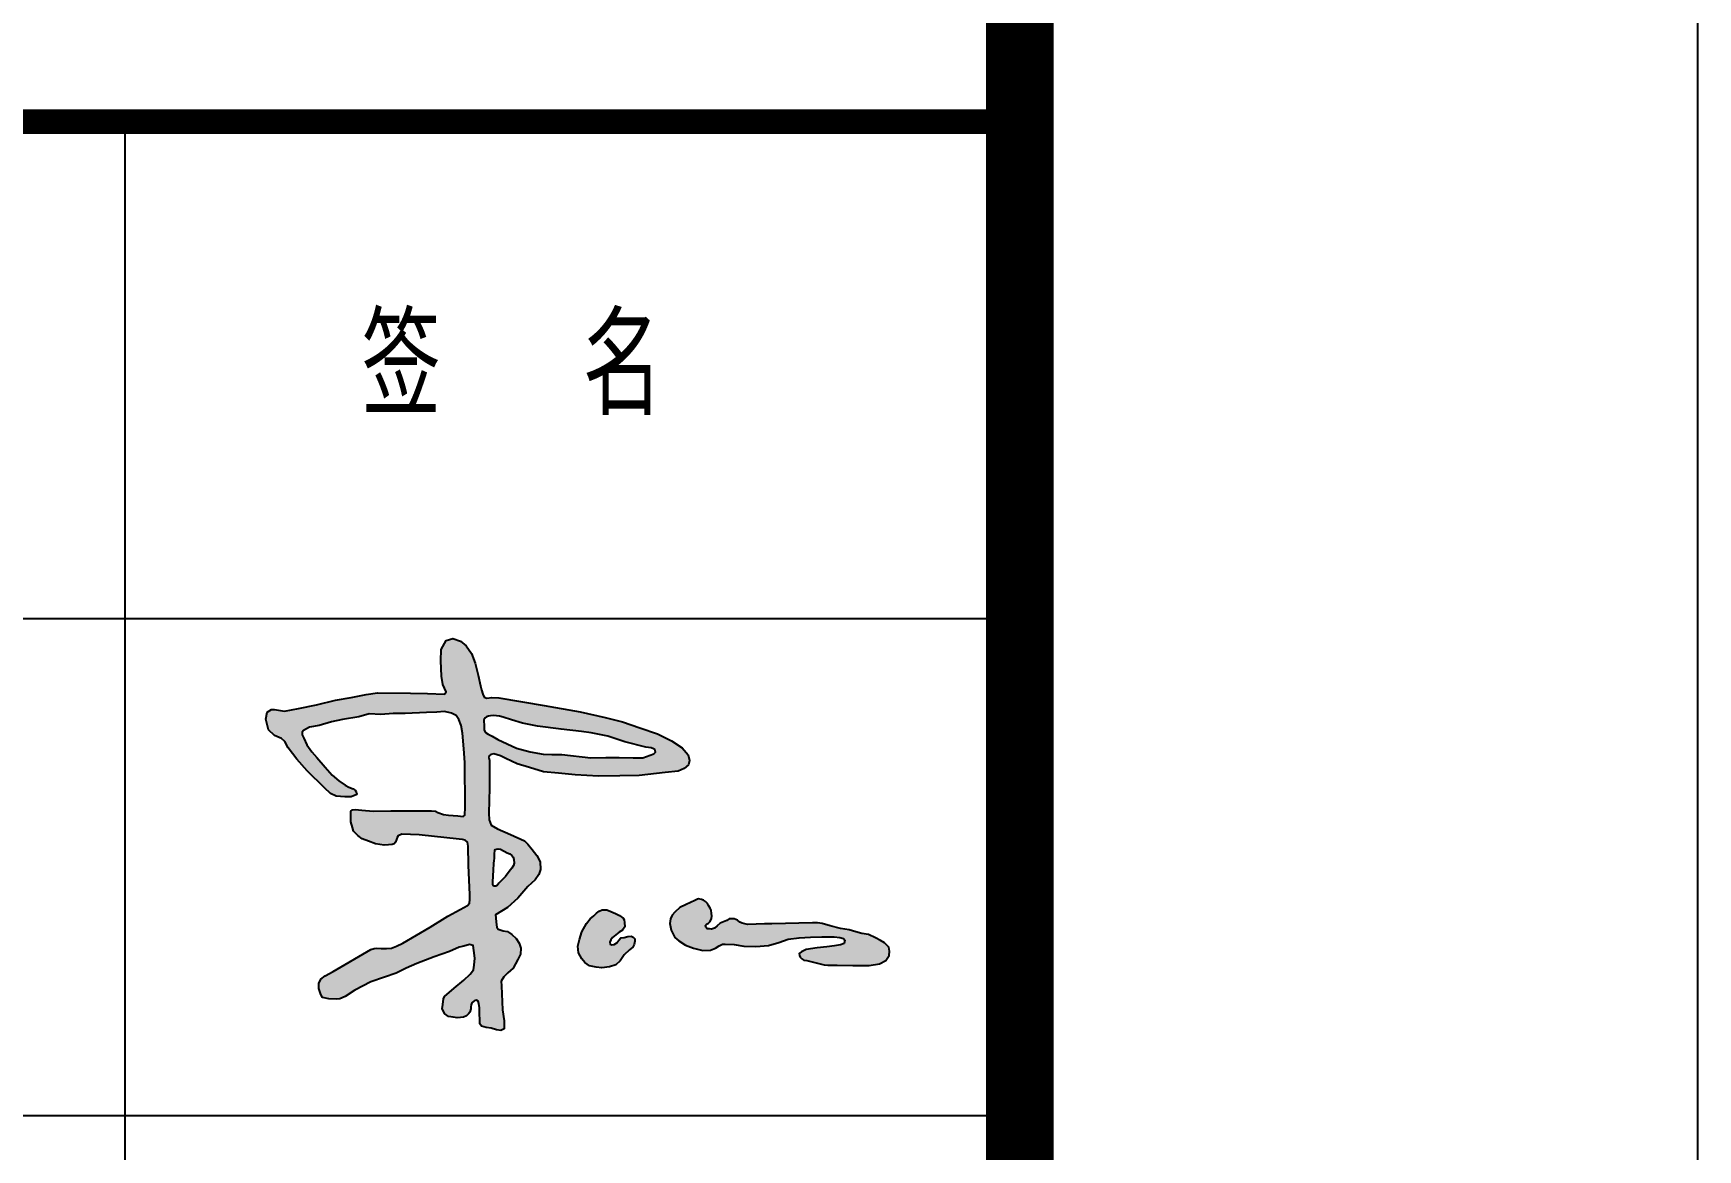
# Model space of a CAD drawing. Extents: x -427546 to -314919, y 698702 to 968782.
# Drawn here: x -342129 to -338446, y 794972 to 797443 of the extents above; entities that cross this region are included whole.
import ezdxf

# ---------------------------------------------------------------- set-up
doc = ezdxf.new("R2010")
doc.units = 0
doc.header["$LTSCALE"] = 1000
doc.header["$MEASUREMENT"] = 0
doc.layers.get('0').update_dxf_attribs({"linetype": 'CONTINUOUS'})
doc.layers.add('PUB_TEXT', color=7, linetype='CONTINUOUS')
doc.layers.add('PUB_TITLE', color=4, linetype='CONTINUOUS')
doc.styles.add('TQ', font='txt.shx', dxfattribs={"width": 0.8, "bigfont": 'hztxt.shx'})

msp = doc.modelspace()

# ---------------------------------------------------------------- hatches: boundary and pattern name
h = msp.add_hatch(color=7)
h.paths.add_polyline_path([(-341119.9, 795833.1), (-341121.1, 795839.7), (-341120.1, 795843.4), (-341116.9, 795846.2), (-341109.9, 795847.9), (-341095, 795843.8), (-341083.3, 795837.5), (-341058.2, 795826.1), (-341031.3, 795817.5), (-341000.4, 795808.4), (-340966.7, 795805.5), (-340930.1, 795801.5), (-340878.1, 795798.7), (-340831.2, 795799.3), (-340788.4, 795799.8), (-340731.2, 795807), (-340701.8, 795809.7), (-340688.7, 795815.2), (-340679.6, 795823.7), (-340677.4, 795833.2), (-340680.1, 795845.9), (-340693.2, 795861.2), (-340716.6, 795877), (-340748.1, 795892.4), (-340786.7, 795905.9), (-340825.3, 795918.7), (-340863.8, 795928.4), (-340919.3, 795940.6), (-340998.5, 795954.9), (-341099.3, 795972.2), (-341114.8, 795972.8), (-341125.3, 795971.2), (-341131.4, 795973.1), (-341134.5, 795979.8), (-341137.7, 795989.3), (-341139.9, 795998.4), (-341144.9, 796021.8), (-341151.2, 796048.9), (-341159.8, 796070.2), (-341171.1, 796087.3), (-341184.2, 796097.3), (-341200.5, 796103.6), (-341215.4, 796098.6), (-341226.3, 796079.2), (-341227.7, 796053.5), (-341226.2, 796019.8), (-341222.6, 796001.2), (-341215.9, 795985.5), (-341219.5, 795980.4), (-341257.2, 795981.4), (-341294.8, 795981.9), (-341367.2, 795982.8), (-341392.6, 795979.3), (-341425.6, 795972.7), (-341460.7, 795966.6), (-341502.4, 795956.4), (-341542.1, 795948.3), (-341573.6, 795942.7), (-341595.4, 795945.8), (-341602.1, 795945.8), (-341611.7, 795940.2), (-341614.8, 795924.9), (-341608.6, 795900.9), (-341595.4, 795888.2), (-341580.1, 795881.6), (-341572.5, 795875.5), (-341564.9, 795861.3), (-341546.1, 795836.4), (-341523.2, 795810.5), (-341484.8, 795772.4), (-341471.6, 795760.3), (-341458.7, 795754.3), (-341440.2, 795752.7), (-341425.7, 795752.7), (-341413.3, 795757.9), (-341413.5, 795759.6), (-341413.7, 795760.8), (-341414.6, 795763.9), (-341416.6, 795767.4), (-341421.2, 795770.4), (-341430.7, 795773.9), (-341439, 795779), (-341453.2, 795788.4), (-341468, 795801.1), (-341483.2, 795818.3), (-341501.5, 795839.7), (-341512.7, 795852.4), (-341523.8, 795868.2), (-341530.8, 795882.3), (-341534, 795890), (-341534, 795896.2), (-341531.5, 795899.9), (-341518.3, 795906.8), (-341496.6, 795910.8), (-341469.2, 795918.8), (-341445.2, 795923.9), (-341409.2, 795930.2), (-341385.7, 795936.5), (-341360.4, 795935.3), (-341333, 795937), (-341306.1, 795937.6), (-341259.3, 795939.3), (-341236.4, 795940.4), (-341219.2, 795941.6), (-341203.8, 795938.1), (-341193.5, 795933), (-341187.2, 795923.9), (-341182.7, 795910.7), (-341179.2, 795893.6), (-341176.4, 795859.3), (-341174.1, 795828.5), (-341173.8, 795730.3), (-341174.1, 795712.2), (-341178.3, 795709), (-341190, 795710.6), (-341210.1, 795711.9), (-341221.5, 795713.5), (-341233.9, 795717.9), (-341239, 795721.1), (-341248, 795722.2), (-341296, 795722.2), (-341338.3, 795721.6), (-341377.1, 795721.3), (-341401.9, 795723.2), (-341417.2, 795724.8), (-341423.2, 795724.2), (-341426.4, 795721), (-341426.7, 795709.9), (-341426.4, 795697.2), (-341423.2, 795685.1), (-341420.3, 795677.1), (-341411.1, 795667.6), (-341401.3, 795659.7), (-341387.6, 795654.6), (-341371.7, 795648.9), (-341352.6, 795646.1), (-341343.3, 795646.8), (-341335.3, 795647.5), (-341330.9, 795648.5), (-341327.5, 795652.2), (-341325.2, 795658.6), (-341323.7, 795663), (-341321.5, 795666.2), (-341313.5, 795670.4), (-341275.3, 795668.4), (-341187.1, 795659.3), (-341179.2, 795658.7), (-341173.2, 795657.1), (-341168, 795652.5), (-341166.6, 795643.4), (-341166, 795601.7), (-341162.9, 795535.7), (-341163.1, 795525.9), (-341164, 795517.4), (-341168.6, 795512.5), (-341184.9, 795503.5), (-341211.6, 795489), (-341250.9, 795464.6), (-341311.7, 795428.8), (-341325.3, 795422.6), (-341336.8, 795417.7), (-341347.4, 795417.3), (-341359.1, 795417), (-341368.7, 795417.9), (-341375, 795417.2), (-341382.6, 795414.9), (-341465.7, 795366.2), (-341483.3, 795356.6), (-341492.6, 795349.5), (-341497.1, 795339.6), (-341497.1, 795328.6), (-341492.6, 795315.3), (-341489.2, 795308.8), (-341475.1, 795305.5), (-341458.1, 795304.9), (-341451, 795306), (-341439.3, 795310.9), (-341417.6, 795325.2), (-341382, 795343.6), (-341352.2, 795353.6), (-341326.4, 795362.6), (-341304.2, 795373.9), (-341280.7, 795384.3), (-341242.2, 795398.7), (-341207.9, 795410.4), (-341186.6, 795420.4), (-341176.7, 795422.6), (-341163.6, 795426.2), (-341155.9, 795424), (-341154.5, 795412.7), (-341152.2, 795395.5), (-341153.6, 795380.2), (-341155, 795370.2), (-341162.2, 795360.7), (-341176.2, 795346.7), (-341197.9, 795329.1), (-341218.9, 795310.6), (-341221.6, 795305.6), (-341222.6, 795293.3), (-341224.1, 795283.5), (-341218.4, 795272.4), (-341210.1, 795266.9), (-341200, 795264.9), (-341191.4, 795263.6), (-341183.9, 795264.6), (-341177.3, 795265.4), (-341170.6, 795267.9), (-341166.5, 795272.7), (-341163.3, 795276.2), (-341160.7, 795283.5), (-341160.7, 795287.7), (-341160, 795292.5), (-341158.5, 795296.8), (-341154.2, 795300.6), (-341152.2, 795301.8), (-341148.7, 795302.8), (-341144.6, 795300.8), (-341143.4, 795295.5), (-341141.9, 795285.5), (-341141.7, 795273.8), (-341141.4, 795257.8), (-341141.4, 795250.6), (-341137.4, 795244.9), (-341127.4, 795242), (-341116.3, 795240.6), (-341104.2, 795237), (-341094.5, 795236), (-341087.2, 795239.4), (-341087.2, 795256.7), (-341090.8, 795281.2), (-341093.3, 795334.8), (-341093.7, 795344.8), (-341088, 795354.1), (-341079.2, 795363.3), (-341067.1, 795373.8), (-341056.7, 795393.1), (-341051.4, 795404.4), (-341050.6, 795418), (-341053.8, 795428.9), (-341060.7, 795439.3), (-341070.5, 795448.3), (-341079.8, 795454.4), (-341089.3, 795456.3), (-341100.4, 795459.8), (-341103.6, 795464.2), (-341104.9, 795475.3), (-341105.8, 795485.2), (-341106.3, 795491.8), (-341079.9, 795507.9), (-341056.8, 795528.4), (-341034.7, 795554), (-341018.6, 795569.3), (-341010.6, 795580.9), (-341007, 795591.8), (-341007.8, 795609.2), (-341015, 795623.3), (-341025, 795636.5), (-341034.7, 795647.8), (-341041.9, 795655.4), (-341073.4, 795669.5), (-341102.3, 795681.7), (-341116.3, 795689.8), (-341120.2, 795702), (-341121.5, 795716.8), (-341119.9, 795772.8)])
h.paths.add_polyline_path([(-341101.2, 795879.9), (-341113.7, 795886.9), (-341122.3, 795891.2), (-341128.3, 795895.4), (-341131.3, 795900.7), (-341131.8, 795908.2), (-341132.1, 795923.3), (-341130.5, 795925.3), (-341129.1, 795927.6), (-341126.3, 795929.9), (-341121.8, 795931.3), (-341117.6, 795932.2), (-341110.2, 795932.5), (-341104.3, 795932.4), (-341097.2, 795931.3), (-341089.5, 795928.8), (-341071.2, 795923.2), (-341046.3, 795916.1), (-341013.8, 795909), (-340960.7, 795902.3), (-340916.1, 795897.7), (-340894.4, 795894.3), (-340857.8, 795886.9), (-340820.1, 795874.9), (-340773.4, 795863), (-340762.2, 795861), (-340756.4, 795859.2), (-340753.5, 795857.4), (-340752.8, 795854.5), (-340752.6, 795852), (-340756, 795847.8), (-340764.2, 795845.4), (-340780, 795839.5), (-340801.8, 795839.2), (-340832.6, 795839.8), (-340862.2, 795839.8), (-340895.6, 795839.2), (-340959.4, 795846.3), (-340981.9, 795846.3), (-341001.2, 795847.6), (-341029.4, 795852.7), (-341059.6, 795860.4)], flags=16)
h.paths.add_polyline_path([(-341104.2, 795637.2), (-341100.7, 795637.8), (-341095.6, 795637.2), (-341080.6, 795628.8), (-341074.6, 795626.3), (-341070.5, 795623), (-341067.3, 795619), (-341065.8, 795613.9), (-341065, 795606.2), (-341066.8, 795600.6), (-341070, 795594.9), (-341075.8, 795587.3), (-341083.9, 795576.8), (-341091.7, 795569), (-341098.7, 795561.9), (-341103, 795556.7), (-341106, 795554.9), (-341109.3, 795555), (-341110.9, 795556), (-341112.4, 795558.9), (-341112.6, 795564.8), (-341110.9, 795590.2), (-341110.2, 795605.1), (-341109.6, 795611.8), (-341108.8, 795616.6), (-341108.8, 795626.7), (-341108.2, 795633.8), (-341107, 795636.2)], flags=16)
h = msp.add_hatch(color=7)
h.paths.add_polyline_path([(-340810.1, 795413.9), (-340802.2, 795419.8), (-340799.4, 795426), (-340797.7, 795433.6), (-340798.2, 795438.4), (-340801.6, 795442.4), (-340806.1, 795444.4), (-340813.8, 795443.5), (-340821.7, 795441.5), (-340828.8, 795440.4), (-340833.6, 795435.3), (-340838.1, 795429.4), (-340844, 795426.3), (-340849.1, 795425.2), (-340852.5, 795426.9), (-340853.6, 795431.1), (-340851.4, 795436.2), (-340847.1, 795441.8), (-340833, 795453.5), (-340825.4, 795457.8), (-340820.4, 795465), (-340820.7, 795474.4), (-340821.8, 795480.4), (-340823.8, 795484.4), (-340831.6, 795490), (-340840.8, 795494.5), (-340851.3, 795498.9), (-340860, 795502.5), (-340870.1, 795502.5), (-340876.6, 795499.5), (-340882.5, 795495), (-340888.4, 795489.6), (-340896.9, 795482.5), (-340904.8, 795472.4), (-340915.3, 795453.7), (-340920.7, 795437), (-340924.1, 795422.3), (-340922.4, 795407.9), (-340915.6, 795394.3), (-340908.8, 795385.8), (-340898.3, 795379), (-340883.6, 795375.9), (-340870.9, 795374.2), (-340854.2, 795376.2), (-340840.1, 795381), (-340830.7, 795390.1), (-340821.4, 795402.8)])
h.paths.add_polyline_path([(-340281.1, 795447.9), (-340295.6, 795450.7), (-340308.9, 795453.9), (-340323.7, 795458.7), (-340343, 795461.5), (-340365.5, 795467.1), (-340383.2, 795472.4), (-340394.1, 795474), (-340404.5, 795474), (-340495.1, 795471.8), (-340511.3, 795471.8), (-340529.4, 795470.7), (-340548.6, 795470.4), (-340560.2, 795473), (-340565.8, 795475.2), (-340570.6, 795479.5), (-340578, 795482.8), (-340589.1, 795483.1), (-340594.1, 795479.2), (-340601.5, 795476.1), (-340609.4, 795473), (-340615.6, 795467.6), (-340622, 795462), (-340628.2, 795460), (-340632.8, 795460.6), (-340638.3, 795460.4), (-340641.1, 795464.1), (-340641.3, 795468), (-340639.1, 795471.1), (-340635.2, 795473.4), (-340632.4, 795475.9), (-340628.4, 795482.7), (-340627.9, 795489.4), (-340628.2, 795494.3), (-340629.1, 795501.7), (-340631.4, 795506.7), (-340635, 795512.3), (-340637.4, 795517.1), (-340641.9, 795521.5), (-340645.9, 795524.2), (-340650.5, 795525.8), (-340656.9, 795526.8), (-340659.5, 795526), (-340662, 795524.6), (-340665, 795523.6), (-340684.3, 795514.8), (-340698.8, 795507.6), (-340709.3, 795497.9), (-340715.3, 795491.1), (-340718.9, 795482.7), (-340720.5, 795472.6), (-340717.7, 795457.8), (-340709.7, 795441.3), (-340700.8, 795434.1), (-340686, 795424.4), (-340668.3, 795418), (-340647.4, 795412.4), (-340630.5, 795413.2), (-340619.2, 795417.6), (-340611.6, 795423.2), (-340604.3, 795426.8), (-340597.9, 795426.8), (-340578.2, 795426), (-340556.8, 795422), (-340530.1, 795421.5), (-340502.2, 795423.5), (-340479.7, 795430.5), (-340458.4, 795437.6), (-340434.7, 795440.8), (-340409.6, 795442.1), (-340383.9, 795442.7), (-340356.9, 795443.2), (-340344.5, 795441.6), (-340336.5, 795439), (-340333.4, 795435.8), (-340334.9, 795428.3), (-340343, 795424.9), (-340355.9, 795423.4), (-340373.4, 795420.9), (-340394.2, 795418.4), (-340418.5, 795414.6), (-340425.1, 795412.3), (-340429.2, 795410.1), (-340434.1, 795405.9), (-340433.7, 795401.4), (-340432.1, 795398.1), (-340428.6, 795394), (-340424.1, 795391.1), (-340417.6, 795390.4), (-340379.1, 795381), (-340371.2, 795380), (-340349.9, 795380.4), (-340315.7, 795379.2), (-340279.5, 795379.2), (-340256.6, 795383.2), (-340242.9, 795390.8), (-340234.9, 795401.7), (-340234.1, 795411.3), (-340236.1, 795419.8), (-340245.7, 795429.8), (-340254.2, 795434.6), (-340265.4, 795441)])

# ---------------------------------------------------------------- linework, layer by layer
for points in [[(-341413.3, 795757.9), (-341425.7, 795752.7), (-341440.2, 795752.7), (-341458.7, 795754.3), (-341471.6, 795760.3), (-341484.8, 795772.4), (-341523.2, 795810.5), (-341546.1, 795836.4), (-341564.9, 795861.3), (-341572.5, 795875.5), (-341580.1, 795881.6), (-341595.4, 795888.2), (-341608.6, 795900.9), (-341614.8, 795924.9), (-341611.7, 795940.2), (-341602.1, 795945.8), (-341595.4, 795945.8), (-341573.6, 795942.7), (-341542.1, 795948.3), (-341502.4, 795956.4), (-341460.7, 795966.6), (-341425.6, 795972.7), (-341392.6, 795979.3), (-341367.2, 795982.8), (-341294.8, 795981.9), (-341257.2, 795981.4), (-341219.5, 795980.4), (-341215.9, 795985.5), (-341222.6, 796001.2), (-341226.2, 796019.8), (-341227.7, 796053.5), (-341226.3, 796079.2), (-341215.4, 796098.6), (-341200.5, 796103.6), (-341184.2, 796097.3), (-341171.1, 796087.3), (-341159.8, 796070.2), (-341151.2, 796048.9), (-341144.9, 796021.8), (-341139.9, 795998.4), (-341137.7, 795989.3), (-341134.5, 795979.8), (-341131.4, 795973.1), (-341125.3, 795971.2), (-341114.8, 795972.8), (-341099.3, 795972.2), (-340998.5, 795954.9), (-340919.3, 795940.6), (-340863.8, 795928.4), (-340825.3, 795918.7), (-340786.7, 795905.9), (-340748.1, 795892.4), (-340716.6, 795877), (-340693.2, 795861.2), (-340680.1, 795845.9), (-340677.4, 795833.2), (-340679.6, 795823.7), (-340688.7, 795815.2), (-340701.8, 795809.7), (-340731.2, 795807), (-340788.4, 795799.8), (-340831.2, 795799.3), (-340878.1, 795798.7), (-340930.1, 795801.5), (-340966.7, 795805.5), (-341000.4, 795808.4), (-341031.3, 795817.5), (-341058.2, 795826.1), (-341083.3, 795837.5), (-341095, 795843.8), (-341109.9, 795847.9), (-341116.9, 795846.2), (-341120.1, 795843.4), (-341121.1, 795839.7), (-341119.9, 795833.1), (-341119.9, 795772.8), (-341121.5, 795716.8), (-341120.2, 795702), (-341116.3, 795689.8), (-341102.3, 795681.7), (-341073.4, 795669.5), (-341041.9, 795655.4), (-341034.7, 795647.8), (-341025, 795636.5), (-341015, 795623.3), (-341007.8, 795609.2), (-341007, 795591.8), (-341010.6, 795580.9), (-341018.6, 795569.3), (-341034.7, 795554), (-341056.8, 795528.4), (-341079.9, 795507.9), (-341106.3, 795491.8), (-341105.8, 795485.2), (-341104.9, 795475.3), (-341103.6, 795464.2), (-341100.4, 795459.8), (-341089.3, 795456.3), (-341079.8, 795454.4), (-341070.5, 795448.3), (-341060.7, 795439.3), (-341053.8, 795428.9), (-341050.6, 795418), (-341051.4, 795404.4), (-341056.7, 795393.1), (-341067.1, 795373.8), (-341079.2, 795363.3), (-341088, 795354.1), (-341093.7, 795344.8), (-341093.3, 795334.8), (-341090.8, 795281.2), (-341087.2, 795256.7), (-341087.2, 795239.4), (-341094.5, 795236), (-341104.2, 795237), (-341116.3, 795240.6), (-341127.4, 795242), (-341137.4, 795244.9), (-341141.4, 795250.6), (-341141.4, 795257.8), (-341141.7, 795273.8), (-341141.9, 795285.5), (-341143.4, 795295.5), (-341144.6, 795300.8), (-341148.7, 795302.8), (-341152.2, 795301.8), (-341154.2, 795300.6), (-341158.5, 795296.8), (-341160, 795292.5), (-341160.7, 795287.7), (-341160.7, 795283.5), (-341163.3, 795276.2), (-341166.5, 795272.7), (-341170.6, 795267.9), (-341177.3, 795265.4), (-341183.9, 795264.6), (-341191.4, 795263.6), (-341200, 795264.9), (-341210.1, 795266.9), (-341218.4, 795272.4), (-341224.1, 795283.5), (-341222.6, 795293.3), (-341221.6, 795305.6), (-341218.9, 795310.6), (-341197.9, 795329.1), (-341176.2, 795346.7), (-341162.2, 795360.7), (-341155, 795370.2), (-341153.6, 795380.2), (-341152.2, 795395.5), (-341154.5, 795412.7), (-341155.9, 795424), (-341163.6, 795426.2), (-341176.7, 795422.6), (-341186.6, 795420.4), (-341207.9, 795410.4), (-341242.2, 795398.7), (-341280.7, 795384.3), (-341304.2, 795373.9), (-341326.4, 795362.6), (-341352.2, 795353.6), (-341382, 795343.6), (-341417.6, 795325.2), (-341439.3, 795310.9), (-341451, 795306), (-341458.1, 795304.9), (-341475.1, 795305.5), (-341489.2, 795308.8), (-341492.6, 795315.3), (-341497.1, 795328.6), (-341497.1, 795339.6), (-341492.6, 795349.5), (-341483.3, 795356.6), (-341465.7, 795366.2), (-341382.6, 795414.9), (-341375, 795417.2), (-341368.7, 795417.9), (-341359.1, 795417), (-341347.4, 795417.3), (-341336.8, 795417.7), (-341325.3, 795422.6), (-341311.7, 795428.8), (-341250.9, 795464.6), (-341211.6, 795489), (-341184.9, 795503.5), (-341168.6, 795512.5), (-341164, 795517.4), (-341163.1, 795525.9), (-341162.9, 795535.7), (-341166, 795601.7), (-341166.6, 795643.4), (-341168, 795652.5), (-341173.2, 795657.1), (-341179.2, 795658.7), (-341187.1, 795659.3), (-341275.3, 795668.4), (-341313.5, 795670.4), (-341321.5, 795666.2), (-341323.7, 795663), (-341325.2, 795658.6), (-341327.5, 795652.2), (-341330.9, 795648.5), (-341335.3, 795647.5), (-341343.3, 795646.8), (-341352.6, 795646.1), (-341371.7, 795648.9), (-341387.6, 795654.6), (-341401.3, 795659.7), (-341411.1, 795667.6), (-341420.3, 795677.1), (-341423.2, 795685.1), (-341426.4, 795697.2), (-341426.7, 795709.9), (-341426.4, 795721), (-341423.2, 795724.2), (-341417.2, 795724.8), (-341401.9, 795723.2), (-341377.1, 795721.3), (-341338.3, 795721.6), (-341296, 795722.2), (-341248, 795722.2), (-341239, 795721.1), (-341233.9, 795717.9), (-341221.5, 795713.5), (-341210.1, 795711.9), (-341190, 795710.6), (-341178.3, 795709), (-341174.1, 795712.2), (-341173.8, 795730.3), (-341174.1, 795828.5), (-341176.4, 795859.3), (-341179.2, 795893.6), (-341182.7, 795910.7), (-341187.2, 795923.9), (-341193.5, 795933), (-341203.8, 795938.1), (-341219.2, 795941.6), (-341236.4, 795940.4), (-341259.3, 795939.3), (-341306.1, 795937.6), (-341333, 795937), (-341360.4, 795935.3), (-341385.7, 795936.5), (-341409.2, 795930.2), (-341445.2, 795923.9), (-341469.2, 795918.8), (-341496.6, 795910.8), (-341518.3, 795906.8), (-341531.5, 795899.9), (-341534, 795896.2), (-341534, 795890), (-341530.8, 795882.3), (-341523.8, 795868.2), (-341512.7, 795852.4), (-341501.5, 795839.7), (-341483.2, 795818.3), (-341468, 795801.1), (-341453.2, 795788.4), (-341439, 795779), (-341430.7, 795773.9), (-341421.2, 795770.4), (-341416.6, 795767.4), (-341414.6, 795763.9), (-341413.7, 795760.8), (-341413.5, 795759.6)], [(-341132.1, 795923.3), (-341131.8, 795908.2), (-341131.3, 795900.7), (-341128.3, 795895.4), (-341122.3, 795891.2), (-341113.7, 795886.9), (-341101.2, 795879.9), (-341059.6, 795860.4), (-341029.4, 795852.7), (-341001.2, 795847.6), (-340981.9, 795846.3), (-340959.4, 795846.3), (-340895.6, 795839.2), (-340862.2, 795839.8), (-340832.6, 795839.8), (-340801.8, 795839.2), (-340780, 795839.5), (-340764.2, 795845.4), (-340756, 795847.8), (-340752.6, 795852), (-340752.8, 795854.5), (-340753.5, 795857.4), (-340756.4, 795859.2), (-340762.2, 795861), (-340773.4, 795863), (-340820.1, 795874.9), (-340857.8, 795886.9), (-340894.4, 795894.3), (-340916.1, 795897.7), (-340960.7, 795902.3), (-341013.8, 795909), (-341046.3, 795916.1), (-341071.2, 795923.2), (-341089.5, 795928.8), (-341097.2, 795931.3), (-341104.3, 795932.4), (-341110.2, 795932.5), (-341117.6, 795932.2), (-341121.8, 795931.3), (-341126.3, 795929.9), (-341129.1, 795927.6), (-341130.5, 795925.3)], [(-341108.8, 795616.6), (-341108.8, 795626.7), (-341108.2, 795633.8), (-341107, 795636.2), (-341104.2, 795637.2), (-341100.7, 795637.8), (-341095.6, 795637.2), (-341080.6, 795628.8), (-341074.6, 795626.3), (-341070.5, 795623), (-341067.3, 795619), (-341065.8, 795613.9), (-341065, 795606.2), (-341066.8, 795600.6), (-341070, 795594.9), (-341075.8, 795587.3), (-341083.9, 795576.8), (-341091.7, 795569), (-341098.7, 795561.9), (-341103, 795556.7), (-341106, 795554.9), (-341109.3, 795555), (-341110.9, 795556), (-341112.4, 795558.9), (-341112.6, 795564.8), (-341110.9, 795590.2), (-341110.2, 795605.1), (-341109.6, 795611.8)], [(-340665, 795523.6), (-340684.3, 795514.8), (-340698.8, 795507.6), (-340709.3, 795497.9), (-340715.3, 795491.1), (-340718.9, 795482.7), (-340720.5, 795472.6), (-340717.7, 795457.8), (-340709.7, 795441.3), (-340700.8, 795434.1), (-340686, 795424.4), (-340668.3, 795418), (-340647.4, 795412.4), (-340630.5, 795413.2), (-340619.2, 795417.6), (-340611.6, 795423.2), (-340604.3, 795426.8), (-340597.9, 795426.8), (-340578.2, 795426), (-340556.8, 795422), (-340530.1, 795421.5), (-340502.2, 795423.5), (-340479.7, 795430.5), (-340458.4, 795437.6), (-340434.7, 795440.8), (-340409.6, 795442.1), (-340383.9, 795442.7), (-340356.9, 795443.2), (-340344.5, 795441.6), (-340336.5, 795439), (-340333.4, 795435.8), (-340334.9, 795428.3), (-340343, 795424.9), (-340355.9, 795423.4), (-340373.4, 795420.9), (-340394.2, 795418.4), (-340418.5, 795414.6), (-340425.1, 795412.3), (-340429.2, 795410.1), (-340434.1, 795405.9), (-340433.7, 795401.4), (-340432.1, 795398.1), (-340428.6, 795394), (-340424.1, 795391.1), (-340417.6, 795390.4), (-340379.1, 795381), (-340371.2, 795380), (-340349.9, 795380.4), (-340315.7, 795379.2), (-340279.5, 795379.2), (-340256.6, 795383.2), (-340242.9, 795390.8), (-340234.9, 795401.7), (-340234.1, 795411.3), (-340236.1, 795419.8), (-340245.7, 795429.8), (-340254.2, 795434.6), (-340265.4, 795441), (-340281.1, 795447.9), (-340295.6, 795450.7), (-340308.9, 795453.9), (-340323.7, 795458.7), (-340343, 795461.5), (-340365.5, 795467.1), (-340383.2, 795472.4), (-340394.1, 795474), (-340404.5, 795474), (-340495.1, 795471.8), (-340511.3, 795471.8), (-340529.4, 795470.7), (-340548.6, 795470.4), (-340560.2, 795473), (-340565.8, 795475.2), (-340570.6, 795479.5), (-340578, 795482.8), (-340589.1, 795483.1), (-340594.1, 795479.2), (-340601.5, 795476.1), (-340609.4, 795473), (-340615.6, 795467.6), (-340622, 795462), (-340628.2, 795460), (-340632.8, 795460.6), (-340638.3, 795460.4), (-340641.1, 795464.1), (-340641.3, 795468), (-340639.1, 795471.1), (-340635.2, 795473.4), (-340632.4, 795475.9), (-340628.4, 795482.7), (-340627.9, 795489.4), (-340628.2, 795494.3), (-340629.1, 795501.7), (-340631.4, 795506.7), (-340635, 795512.3), (-340637.4, 795517.1), (-340641.9, 795521.5), (-340645.9, 795524.2), (-340650.5, 795525.8), (-340656.9, 795526.8), (-340659.5, 795526), (-340662, 795524.6)], [(-340876.6, 795499.5), (-340870.1, 795502.5), (-340860, 795502.5), (-340851.3, 795498.9), (-340840.8, 795494.5), (-340831.6, 795490), (-340823.8, 795484.4), (-340821.8, 795480.4), (-340820.7, 795474.4), (-340820.4, 795465), (-340825.4, 795457.8), (-340833, 795453.5), (-340847.1, 795441.8), (-340851.4, 795436.2), (-340853.6, 795431.1), (-340852.5, 795426.9), (-340849.1, 795425.2), (-340844, 795426.3), (-340838.1, 795429.4), (-340833.6, 795435.3), (-340828.8, 795440.4), (-340821.7, 795441.5), (-340813.8, 795443.5), (-340806.1, 795444.4), (-340801.6, 795442.4), (-340798.2, 795438.4), (-340797.7, 795433.6), (-340799.4, 795426), (-340802.2, 795419.8), (-340810.1, 795413.9), (-340821.4, 795402.8), (-340830.7, 795390.1), (-340840.1, 795381), (-340854.2, 795376.2), (-340870.9, 795374.2), (-340883.6, 795375.9), (-340898.3, 795379), (-340908.8, 795385.8), (-340915.6, 795394.3), (-340922.4, 795407.9), (-340924.1, 795422.3), (-340920.7, 795437), (-340915.3, 795453.7), (-340904.8, 795472.4), (-340896.9, 795482.5), (-340888.4, 795489.6), (-340882.5, 795495)]]:
    msp.add_lwpolyline(points, close=True)
at = {"layer": 'PUB_TITLE', "color": 4}
for p, q in [((-341925.8, 789547.3), (-341925.8, 797247.3)), ((-345995.8, 796147.3), (-339945.8, 796147.3)), ((-345995.8, 795047.3), (-339945.8, 795047.3))]:
    msp.add_line(p, q, dxfattribs=at)
at = {"layer": 'PUB_TITLE'}
msp.add_lwpolyline([(-427545.8, 770156.9), (-338445.8, 770156.9), (-338445.8, 833156.9), (-427545.8, 833156.9)], close=True, dxfattribs=at)
at = {"layer": 'PUB_TITLE', "const_width": 150}
msp.add_lwpolyline([(-423795.8, 771656.9), (-339945.8, 771656.9), (-339945.8, 831656.9), (-423795.8, 831656.9)], close=True, dxfattribs=at)
at = {"layer": 'PUB_TITLE', "color": 4, "const_width": 55}
msp.add_lwpolyline([(-345995.8, 797247.3), (-339945.8, 797247.3)], dxfattribs=at)

# ---------------------------------------------------------------- texts
at = {"layer": 'PUB_TEXT', "color": 2, "insert": (-341403.2, 796817.9), "char_height": 220, "width": 1847.813, "attachment_point": 1, "style": 'TQ'}
msp.add_mtext('签  名', dxfattribs=at)

doc.saveas('drawing.dxf')
